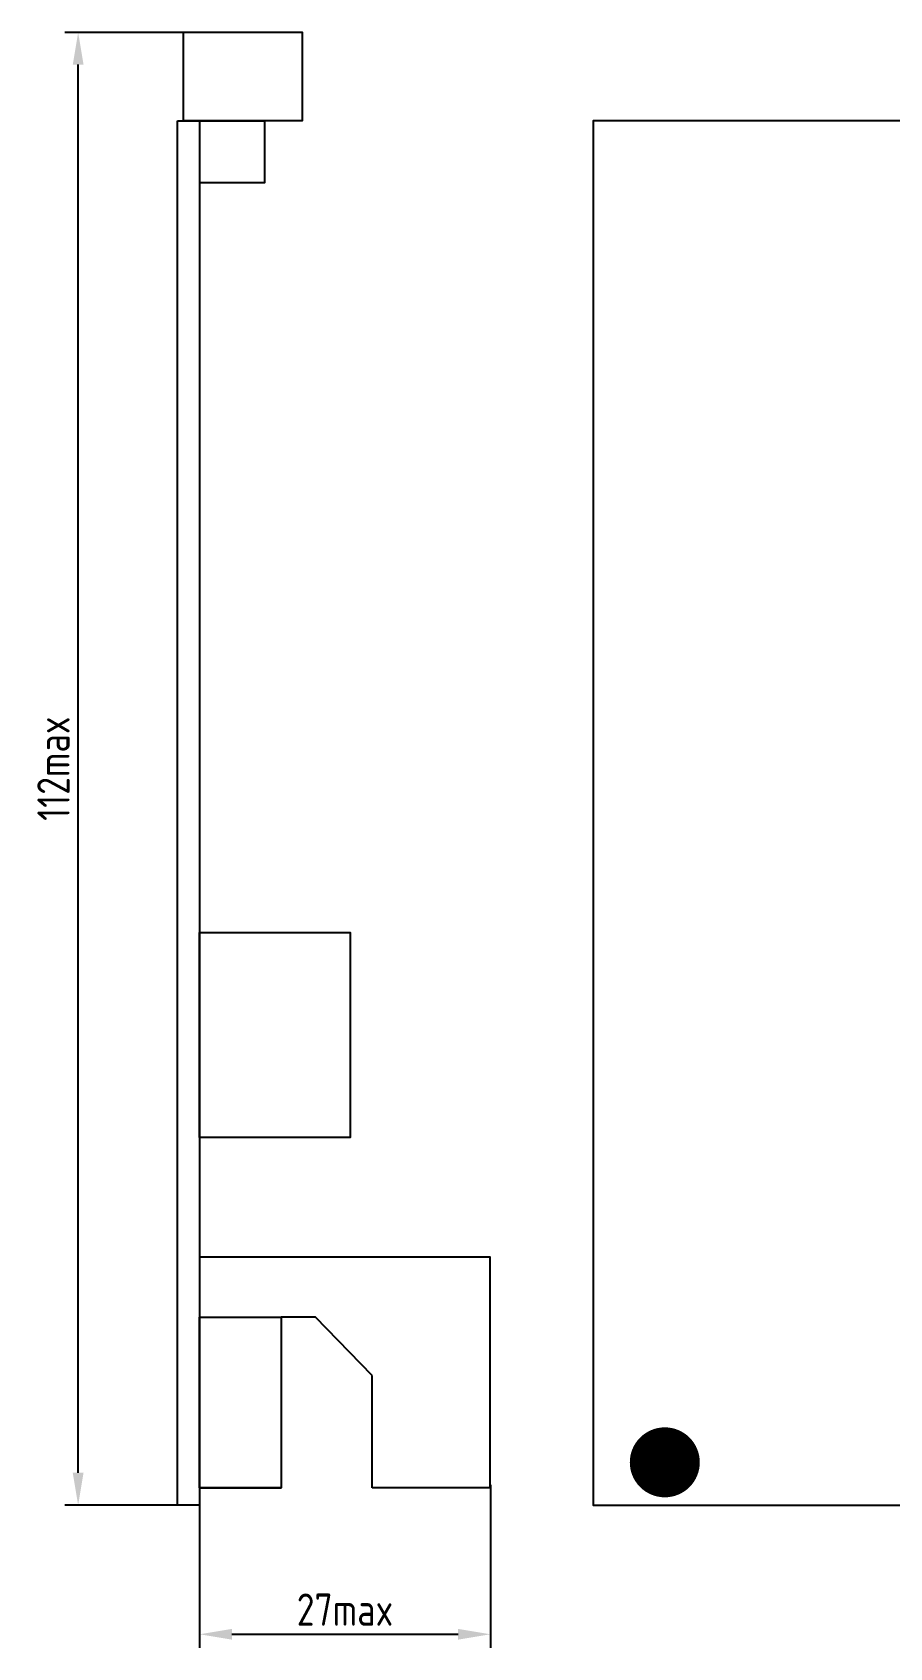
# Model space of a CAD drawing. Extents: x 51 to 816, y 111 to 274.
# Drawn here: x 473.1 to 552.8, y 111.2 to 261.3 of the extents above; entities that cross this region are included whole.
import ezdxf

# ---------------------------------------------------------------- set-up
doc = ezdxf.new("R2010")
doc.units = 0
doc.header["$MEASUREMENT"] = 0
for name, color, linetype in [('BOARD', 7, 'Continuous'), ('BOT_SILK', 7, 'Continuous'), ('TOP_PIN', 7, 'Continuous')]:
    doc.layers.add(name, color=color, linetype=linetype)
doc.layers.add('РАЗМЕРЫ', color=7, linetype='Continuous', lineweight=0)
doc.styles.add('ГОСТ 2.304', font='CS_Gost2304.shx')
doc.dimstyles.new('ГОСТ', dxfattribs={"dimscale": 0, "dimtxt": 3, "dimasz": 3, "dimexe": 1.25, "dimexo": 0, "dimtad": 1, "dimtoh": 1, "dimdec": 3, "dimtxsty": 'ГОСТ 2.304', "dimcen": 5, "dimadec": 3, "dimazin": 2, "dimtfac": 0.75, "dimtdec": 4, "dimtmove": 1, "dimatfit": 3, "dimfxl": 1, "dimtolj": 1, "dimarcsym": 0})

# ---------------------------------------------------------------- blocks, each defined once
blk = doc.blocks.new('*D660')
at = {"layer": 'Defpoints', "color": 0}
for p in [(477.39, 261.29), (487.19, 261.29), (486.62, 124.48)]:
    blk.add_point(p, dxfattribs=at)
at = {"layer": 'РАЗМЕРЫ', "color": 0, "lineweight": -2}
for p, q in [((487.19, 261.29), (476.14, 261.29)), ((477.39, 127.48), (477.39, 258.29)), ((486.62, 124.48), (476.14, 124.48))]:
    blk.add_line(p, q, dxfattribs=at)
at = {"layer": 'РАЗМЕРЫ', "color": 0}
for points in [[(477.89, 258.29), (476.89, 258.29), (477.39, 261.29)], [(476.89, 127.48), (477.89, 127.48), (477.39, 124.48)]]:
    blk.add_solid(points, dxfattribs=at)
at = {"layer": 'РАЗМЕРЫ', "color": 0, "linetype": 'Continuous', "insert": (475.1, 192.89), "char_height": 3, "attachment_point": 5, "rotation": 90, "style": 'ГОСТ 2.304'}
blk.add_mtext('\\A1;112max', dxfattribs=at)
blk = doc.blocks.new('*D663')
at = {"layer": 'Defpoints', "color": 0}
for p in [(515.67, 126.35), (488.67, 124.48), (515.67, 112.48)]:
    blk.add_point(p, dxfattribs=at)
at = {"layer": 'РАЗМЕРЫ', "color": 0, "lineweight": -2}
for p, q in [((515.67, 126.35), (515.67, 111.23)), ((488.67, 124.48), (488.67, 111.23)), ((491.67, 112.48), (512.67, 112.48))]:
    blk.add_line(p, q, dxfattribs=at)
at = {"layer": 'РАЗМЕРЫ', "color": 0}
for points in [[(491.67, 112.98), (491.67, 111.98), (488.67, 112.48)], [(512.67, 111.98), (512.67, 112.98), (515.67, 112.48)]]:
    blk.add_solid(points, dxfattribs=at)
at = {"layer": 'РАЗМЕРЫ', "color": 0, "linetype": 'Continuous', "insert": (502.17, 114.77), "char_height": 3, "attachment_point": 5, "style": 'ГОСТ 2.304'}
blk.add_mtext('\\A1;27max', dxfattribs=at)

msp = doc.modelspace()

# ---------------------------------------------------------------- linework, layer by layer
at = {"layer": 'BOARD', "linetype": 'Continuous'}
for points in [[(487.1852, 261.2946), (498.1852, 261.2946), (498.1852, 253.0746), (487.1852, 253.0746)], [(488.6852, 253.0746), (494.6852, 253.0746), (494.6852, 247.3246), (488.6852, 247.3246)]]:
    msp.add_lwpolyline(points, close=True, dxfattribs=at)
at = {"layer": 'BOT_SILK'}
msp.add_lwpolyline([(816.35, 253.0715), (525.2025, 253.0715), (525.2025, 124.484), (816.35, 124.484)], close=True, dxfattribs=at)
at = {"layer": 'BOT_SILK', "const_width": 0.25}
msp.add_lwpolyline([(534.995, 128.4528, -1), (528.745, 128.4528, -1)], format="xyb", close=True, dxfattribs=at)
for points in [[(529.6938, 130.6953), (529.6938, 126.2103)], [(529.9438, 130.9128), (529.9438, 125.9928)], [(530.1938, 131.089), (530.1938, 125.8165)], [(530.4438, 131.2328), (530.4438, 125.6728)], [(530.6938, 131.3478), (530.6938, 125.5578)], [(530.9438, 131.4365), (530.9438, 125.469)], [(531.1938, 131.5028), (531.1938, 125.4028)], [(531.4438, 131.5478), (531.4438, 125.3578)], [(531.6938, 131.5728), (531.6938, 125.3328)], [(531.9438, 131.5765), (531.9438, 125.329)], [(532.1938, 131.5603), (532.1938, 125.3453)], [(532.4438, 131.524), (532.4438, 125.3815)], [(532.6938, 131.4665), (532.6938, 125.439)], [(532.9438, 131.3865), (532.9438, 125.519)], [(533.1938, 131.2828), (533.1938, 125.6228)], [(533.4438, 131.1515), (533.4438, 125.754)], [(533.6938, 130.9903), (533.6938, 125.9153)], [(533.9438, 130.7903), (533.9438, 126.1153)], [(534.1938, 130.5415), (534.1938, 126.364)], [(528.9438, 129.549), (528.9438, 127.3565)], [(529.1938, 130.0653), (529.1938, 126.8403)], [(529.4438, 130.4215), (529.4438, 126.484)], [(534.4438, 130.224), (534.4438, 126.6815)], [(534.6938, 129.7903), (534.6938, 127.1153)], [(534.9438, 129.0153), (534.9438, 127.8903)]]:
    msp.add_lwpolyline(points, dxfattribs=at)
at = {"layer": 'TOP_PIN', "linetype": 'Continuous'}
for p, q in [((499.442, 141.9465), (496.2542, 141.9465)), ((499.442, 141.9465), (499.442, 141.9465)), ((504.6965, 136.5283), (499.442, 141.9465)), ((504.6965, 126.0715), (504.6965, 136.5283)), ((507.6264, 126.0715), (504.6965, 126.0715)), ((515.6655, 126.0715), (507.6264, 126.0715))]:
    msp.add_line(p, q, dxfattribs=at)
for points in [[(486.6226, 253.0715), (488.6712, 253.0715), (488.6712, 124.484), (486.6226, 124.484)], [(488.6712, 177.6653), (502.6447, 177.6653), (502.6447, 158.6153), (488.6712, 158.6153)], [(488.6712, 141.9465), (496.2542, 141.9465), (496.2542, 126.0715), (488.6712, 126.0715)]]:
    msp.add_lwpolyline(points, close=True, dxfattribs=at)
msp.add_lwpolyline([(515.6655, 126.0715), (515.6655, 147.5028), (488.6712, 147.5028), (488.6712, 126.0715), (496.2542, 126.0715)], dxfattribs=at)

# ---------------------------------------------------------------- dimensions: what is measured, and where the dimension line sits
at = {"layer": 'РАЗМЕРЫ'}
dim = msp.add_linear_dim(base=(477.3911, 261.2946), p1=(486.6226, 124.484), p2=(487.1852, 261.2946), angle=90, text='112max', dimstyle='ГОСТ', override={"dimscale": 1, "dimdec": 0, "dimlfac": 0.8, "dimpost": '*', "dimtxsty": 'ГОСТ 2.304', "dimsah": 1, "dimtolj": 1}, dxfattribs=at)
dim.commit()
dim.dimension.update_dxf_attribs({"geometry": '*D660', "text_midpoint": (475.1033, 192.8893)})
dim = msp.add_linear_dim(base=(515.6655, 112.484), p1=(488.6712, 124.484), p2=(515.6655, 126.3493), text='<>max', dimstyle='ГОСТ', override={"dimscale": 1, "dimdec": 0, "dimlfac": 1, "dimtxsty": 'ГОСТ 2.304', "dimsah": 1, "dimtolj": 1}, dxfattribs=at)
dim.commit()
dim.dimension.update_dxf_attribs({"geometry": '*D663', "text_midpoint": (502.1684, 114.7718)})

doc.saveas('drawing.dxf')
